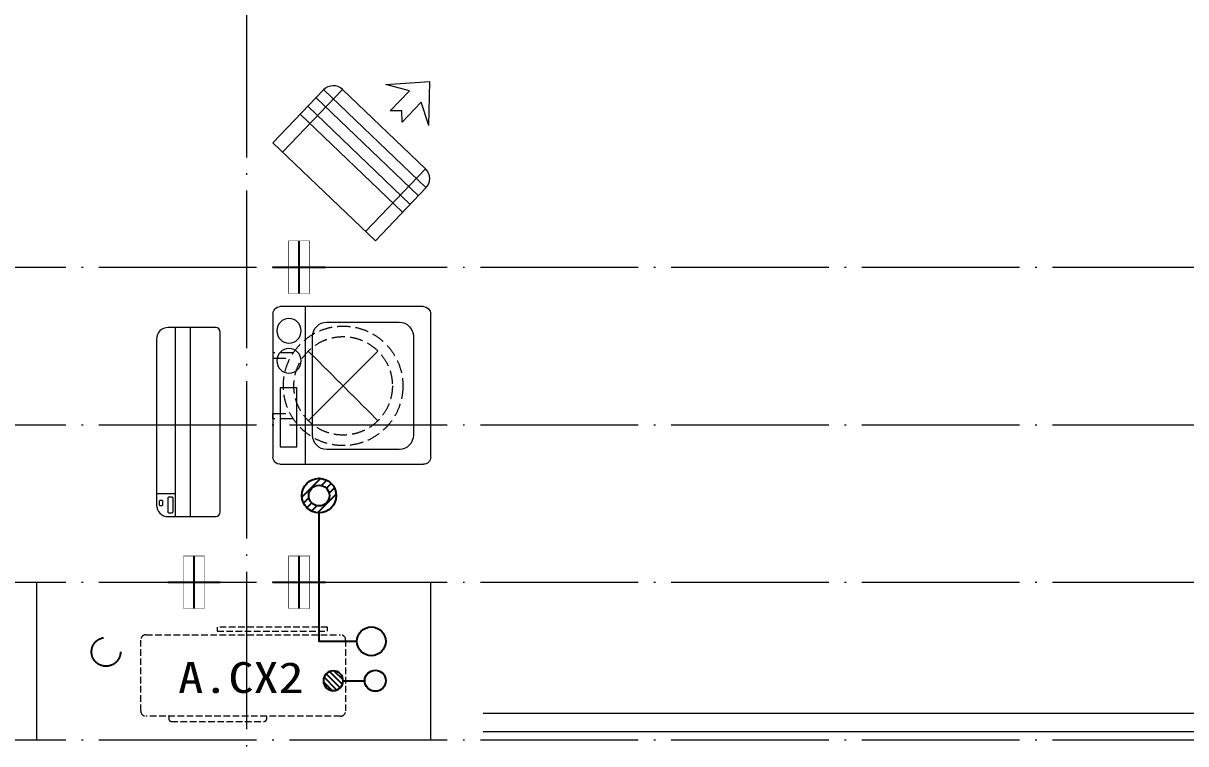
# Model space of a CAD drawing. Extents: x 27938 to 725830, y -209821 to 1628073.
# Drawn here: x 315567 to 319992, y 595934 to 598677 of the extents above; entities that cross this region are included whole.
import ezdxf

# ---------------------------------------------------------------- set-up
doc = ezdxf.new("R2010")
doc.units = 0
doc.header["$LTSCALE"] = 1000
doc.header["$MEASUREMENT"] = 0
for name, pattern in [('$1$DASH', [0.35, 0.25, -0.1]), ('DASH', [0.35, 0.25, -0.1]), ('DOTE', [2.42, 2, -0.2, 0.02, -0.2])]:
    doc.linetypes.add(name, pattern=pattern)
for name, color, linetype, lineweight in [('DOTE', 19, 'DOTE', 9), ('LVTRY', 1, 'Continuous', 13), ('平面-栏杆', 135, 'Continuous', 15), ('平面-看线', 45, 'Continuous', 15), ('平面-空调室内机', 176, 'Continuous', 9), ('平面-空调预留孔', 173, 'Continuous', 15), ('空调', 76, 'Continuous', 13), ('粉刷', 251, 'Continuous', 9)]:
    doc.layers.add(name, color=color, linetype=linetype, lineweight=lineweight)
for name, color, linetype in [('EQUIP_地漏', 7, 'Continuous'), ('VPIPE-凝结', 150, 'Continuous'), ('VPIPE-废水', 31, 'Continuous'), ('VPIPE-雨水', 4, 'DASH'), ('机电标识类', 1, 'Continuous')]:
    doc.layers.add(name, color=color, linetype=linetype)
doc.styles.add('黑体', font='')
doc.styles.get('黑体').set_extended_font_data('SimHei')

# ---------------------------------------------------------------- blocks, each defined once
blk = doc.blocks.new('RECTANG')
for p, q in [((1, 1), (0, 1)), ((0, 1), (0, 0)), ((1, 0), (1, 1)), ((0, 0), (1, 0))]:
    blk.add_line(p, q)
blk = doc.blocks.new('洗衣机')
at = {"layer": 'LVTRY'}
for p, q in [((3791567.4, 243472.1), (3791021, 243472.1)), ((3791116.5, 243472.1), (3791116.5, 242871.5)), ((3790993.7, 243444.5), (3790993.7, 242899.1)), ((3791594.6, 242899.1), (3791594.6, 243444.5)), ((3791199, 243412.7), (3791474.9, 243412.7)), ((3791145.1, 242982.5), (3791145.1, 243358)), ((3791528.8, 243358), (3791528.8, 242982.5)), ((3791474.9, 242927.8), (3791199, 242927.8)), ((3791021, 242871.5), (3791567.4, 242871.5))]:
    blk.add_line(p, q, dxfattribs=at)
at = {"layer": 'LVTRY', "extrusion": (0, 0, -1)}
for centre, major_axis, start_param, end_param in [((3791021, 243444.5), (0, 27.6), -1.570796, 0), ((3791567.4, 243444.5), (0, 27.6), 0, 1.570796), ((3791055.1, 243379.8), (0, 46.9), 3.141593, 9.424778), ((3791199, 243358), (0, 54.7), 4.712389, 6.283185), ((3791474.9, 243358), (0, 54.7), 0, 1.570796), ((3791055.1, 243265.7), (0, 46.9), 3.141593, 9.424778), ((3791199, 242982.5), (0, 54.7), 3.141593, 4.712389), ((3791474.9, 242982.5), (0, 54.7), 1.570796, 3.141593), ((3791021, 242899.1), (0, 27.6), 3.141593, 4.712389), ((3791567.4, 242899.1), (0, 27.6), 1.570796, 3.141593)]:
    blk.add_ellipse(centre, major_axis=major_axis, ratio=0.986385, start_param=start_param, end_param=end_param, dxfattribs=at)
at = {"layer": 'LVTRY', "xscale": 63.25620569481588, "yscale": 224.5369532744355, "zscale": 64.12934308941763, "rotation": 180}
blk.add_blockref('RECTANG', (3791085.2, 243162.4), dxfattribs=at)
blk = doc.blocks.new('dnfhfn')
at = {"linetype": '$1$DASH', "ltscale": 0.2}
for p, q in [((101.9, 495, 0), (121.9, 495, 0)), ((101.9, 417.2, 0), (101.9, 495, 0)), ((121.9, 495, 0), (121.9, 429, 0)), ((353.1, 495, 0), (333.1, 495, 0)), ((333.1, 495, 0), (333.1, 429, 0)), ((353.1, 417.2, 0), (353.1, 495, 0))]:
    blk.add_line(p, q, dxfattribs=at)
at = {"linetype": '$1$DASH', "ltscale": 0.2, "elevation": 0}
for points in [[(94.9, 360.1), (94.9, 360.1), (360.1, 94.9), (360.1, 94.9)], [(360.1, 360.1), (94.9, 94.9), (94.9, 94.9), (360.1, 360.1)]]:
    blk.add_lwpolyline(points, close=True, dxfattribs=at)
at = {"linetype": '$1$DASH', "ltscale": 0.2}
for radius in [227.5, 187.5]:
    blk.add_circle((227.5, 227.5, 0), radius, dxfattribs=at)
blk = doc.blocks.new('ferre')
at = {"layer": '平面-空调预留孔', "linetype": 'DASH', "ltscale": 0.1}
for p, q in [((93392.7, 115403.5), (93392.7, 115393.5)), ((93402.7, 115383.5), (93755.6, 115383.5)), ((93765.6, 115393.5), (93765.6, 115403.5))]:
    blk.add_line(p, q, dxfattribs=at)
blk.add_lwpolyline([(93996.7, 115742.6), (93576.8, 115742.6), (93576.8, 115727.5), (93996.7, 115727.5)], close=True, dxfattribs=at)
blk.add_lwpolyline([(94045.9, 115403.5), (93305.9, 115403.5, -0.414214), (93285.9, 115423.5), (93285.9, 115693.5, -0.414214), (93305.9, 115713.5), (94045.9, 115713.5, -0.414214), (94065.9, 115693.5), (94065.9, 115423.5, -0.414214)], format="xyb", close=True, dxfattribs=at)
for centre, start, end in [((93402.7, 115393.5), 180, 270), ((93755.6, 115393.5), 270, 0)]:
    blk.add_arc(centre, 10, start, end, dxfattribs=at)
at = {"layer": '平面-空调预留孔', "color": 251, "linetype": 'DASH', "ltscale": 0.1, "true_color": 0x636466, "style": '黑体', "width": 1.2}
blk.add_text('A.CX2', height=117.05, dxfattribs=at).set_placement((93428.3, 115492.1))
blk = doc.blocks.new('fergve')
at = {"layer": '平面-空调预留孔', "linetype": 'DASH', "ltscale": 0.1}
blk.add_blockref('ferre', (25670, -60415.8), dxfattribs=at)
blk = doc.blocks.new('dasdasf1sa2f31as32f')
for p, q in [((-116, 585.6), (43.3, 640.5)), ((82.7, 476.6), (43.3, 640.5)), ((-22.8, 585.5), (-116, 585.6)), ((-22.8, 585.5), (-73.4, 493.2)), ((32.4, 555.1), (-18.1, 462.9)), ((82.7, 476.6), (32.4, 555.1)), ((-473.5, 259.7), (-339.5, 504)), ((-269.8, 524.3), (-427.7, 236.5)), ((134.6, 245.5), (-338.8, 505.1)), ((-269.8, 524.3), (113.7, 314)), ((-31.3, 504.4), (-73.4, 493.2)), ((-18.1, 462.9), (-31.3, 504.4)), ((114.7, 208.4), (-359.1, 468.2)), ((92.6, 168.8), (-380.9, 428.5)), ((72.3, 131.9), (-401.1, 391.6)), ((113.7, 314), (-44.2, 26.2)), ((0, 0), (-473.5, 259.7)), ((134, 244.4), (0, 0))]:
    blk.add_line(p, q)
for centre, start, end in [((-294.5, 479.4), 61.2593, 151.2593), ((89, 269), 331.2593, 61.2593)]:
    blk.add_arc(centre, 51.3, start, end)
blk = doc.blocks.new('dongkong')
blk.add_wipeout([(-603756, 210771), (-603756, 210570.8), (-603836, 210570.8), (-603836, 210771)])
at = {"layer": '机电标识类', "color": 250, "linetype": 'DASH', "ltscale": 400}
for p, q in [((-603796, 210771), (-603796, 210570.8)), ((-603896, 210670.7), (-603696, 210670.7))]:
    blk.add_line(p, q, dxfattribs=at)
at = {"layer": '空调', "color": 6, "linetype": 'DASH', "const_width": 2}
blk.add_lwpolyline([(-603756, 210771), (-603756, 210570.8), (-603836, 210570.8), (-603836, 210771)], close=True, dxfattribs=at)
blk = doc.blocks.new('A$C001338C2')
for p, q in [((845, 303.6), (55, 303.6)), ((109.1, 214.8), (109.1, 303.6)), ((0, 248.6), (0, 22)), ((900, 22), (900, 248.6)), ((22, 0), (878, 0))]:
    blk.add_line(p, q)
at = {"lineweight": 5}
for p, q in [((900, 214.8), (0, 214.8)), ((900, 143.2), (0, 143.2))]:
    blk.add_line(p, q, dxfattribs=at)
for points in [[(73.1, 275), (56.8, 275, -0.414214), (51.3, 280.5), (51.3, 283.4, -0.414214), (56.8, 288.9), (73.1, 288.9, -0.414214), (78.6, 283.4), (78.6, 280.5, -0.414214)], [(89.2, 226.4), (22.2, 226.4, -0.414214), (16.7, 231.9), (16.7, 243.1, -0.414214), (22.2, 248.6), (89.2, 248.6, -0.414214), (94.7, 243.1), (94.7, 231.9, -0.414214)]]:
    blk.add_lwpolyline(points, format="xyb", close=True)
for centre, radius, start, end in [((55, 248.6), 55, 90, 180), ((845, 248.6), 55, 360, 90), ((22, 22), 22, 180, 270), ((878, 22), 22, 270, 360)]:
    blk.add_arc(centre, radius, start, end)
blk = doc.blocks.new('$TwtSys$00000141')
at = {"color": 1}
for p, q in [((-47.1, 3.8), (-5, 45.9)), ((-47.1, 3.8), (-5, 45.9)), ((-43.6, -17.5), (17.5, 43.6)), ((-43.6, -17.5), (17.5, 43.6)), ((-33.2, -33.2), (33.2, 33.2)), ((-33.2, -33.2), (33.2, 33.2)), ((-16.2, -43.5), (43.8, 16.4)), ((-16.2, -43.5), (43.8, 16.4)), ((5.7, -46.1), (46.1, -5.7)), ((5.7, -46.1), (46.1, -5.7))]:
    blk.add_line(p, q, dxfattribs=at)
blk.add_circle((0, 0), 47, dxfattribs=at)
blk.add_circle((0, 0), 47, dxfattribs=at)
blk = doc.blocks.new('$TwtSys$00000543')
for p, q in [((-93.6, -8.5), (8.5, 93.6)), ((12.5, 55), (41.7, 84.2)), ((39.9, 39.9), (66.5, 66.5)), ((-8.5, -93.6), (93.6, 8.5)), ((55, 12.5), (84.2, 41.7)), ((-84.2, -41.7), (-55, -12.5)), ((-66.5, -66.5), (-39.9, -39.9)), ((-41.7, -84.2), (-12.5, -55))]:
    blk.add_line(p, q)
for radius in [94, 56.4]:
    blk.add_circle((0, 0), radius)
blk = doc.blocks.new('GDGDGRDGDGDR')
at = {"layer": 'DOTE', "linetype": 'DOTE', "ltscale": 0.3}
for p, q in [((316416.6, 603848.8), (316416.6, 593948.8)), ((270116.6, 597748.8), (328916.6, 597748.8)), ((270116.6, 597148.8), (328916.6, 597148.8)), ((270116.6, 596548.8), (328916.6, 596548.8)), ((315616.6, 596548.8), (315616.6, 595948.8)), ((317116.6, 596548.8), (317116.6, 595948.8)), ((270116.6, 595948.8), (328916.6, 595948.8))]:
    blk.add_line(p, q, dxfattribs=at)

msp = doc.modelspace()

# ---------------------------------------------------------------- linework, layer by layer
at = {"layer": 'VPIPE-凝结', "ltscale": 0.1}
msp.add_lwpolyline([(316784.2, 596173.8), (316866.6, 596173.8)], dxfattribs=at)
at = {"layer": 'VPIPE-凝结'}
msp.add_circle((316906.6, 596173.8), 40, dxfattribs=at)
at = {"layer": 'VPIPE-废水'}
msp.add_circle((316891.6, 596323.8), 55, dxfattribs=at)
at = {"layer": 'VPIPE-雨水'}
msp.add_circle((315881.6, 596283.8), 55, dxfattribs=at)
at = {"layer": '平面-栏杆'}
msp.add_line((323216.6, 595978.8), (317316.6, 595978.8), dxfattribs=at)
at = {"layer": '平面-看线'}
msp.add_line((323216.6, 596048.8), (317316.6, 596048.8), dxfattribs=at)

# ---------------------------------------------------------------- block references
at = {"layer": 'EQUIP_地漏', "xscale": 0.7000000000000001, "yscale": 0.7000000000000001, "zscale": 0.7000000000000001}
msp.add_blockref('$TwtSys$00000543', (316692.5, 596878.8), dxfattribs=at)
at = {"layer": 'EQUIP_地漏', "xscale": 0.8, "yscale": -0.8, "zscale": 0.8, "rotation": 179.9999999357402}
msp.add_blockref('$TwtSys$00000141', (316746.6, 596173.8), dxfattribs=at)
at = {"layer": '平面-空调室内机', "ltscale": 0.3, "xscale": -1, "rotation": 180}
for p in [(920012.6, 807219.6), (920412.7, 807219.6)]:
    msp.add_blockref('dongkong', p, dxfattribs=at)
at = {"layer": '平面-空调预留孔'}
for name, p, rotation in [('dasdasf1sa2f31as32f', (316906.8, 597848.8), 344.9999999966897), ('dnfhfn', (317011.7, 597069.2, 0), 90.00000000000001)]:
    msp.add_blockref(name, p, dxfattribs=dict(at, rotation=rotation))
at = {"layer": '平面-空调预留孔', "xscale": 0.800000000046565, "yscale": 0.800000000046565, "zscale": 0.800000000046565, "rotation": 90.00000023343017}
msp.add_blockref('A$C001338C2', (316316.5, 596798.8), dxfattribs=at)
at = {"layer": '平面-空调预留孔'}
msp.add_blockref('fergve', (197057.9, 541051.2), dxfattribs=at)
at = {"layer": '粉刷'}
msp.add_blockref('洗衣机', (-3474477.2, 354126.4), dxfattribs=at)

# ---------------------------------------------------------------- next in the draw order: linework, layer by layer
at = {"layer": 'VPIPE-凝结', "ltscale": 0.1}
msp.add_lwpolyline([(316836.6, 596323.8), (316692.5, 596323.8), (316692.5, 596813)], dxfattribs=at)

# ---------------------------------------------------------------- next in the draw order: block references
at = {"layer": '平面-空调室内机', "ltscale": 0.3, "xscale": -1, "rotation": 180}
msp.add_blockref('dongkong', (920412.7, 808419.5), dxfattribs=at)

# ---------------------------------------------------------------- next in the draw order: block references
msp.add_blockref('GDGDGRDGDGDR', (0, 0))

doc.saveas('drawing.dxf')
